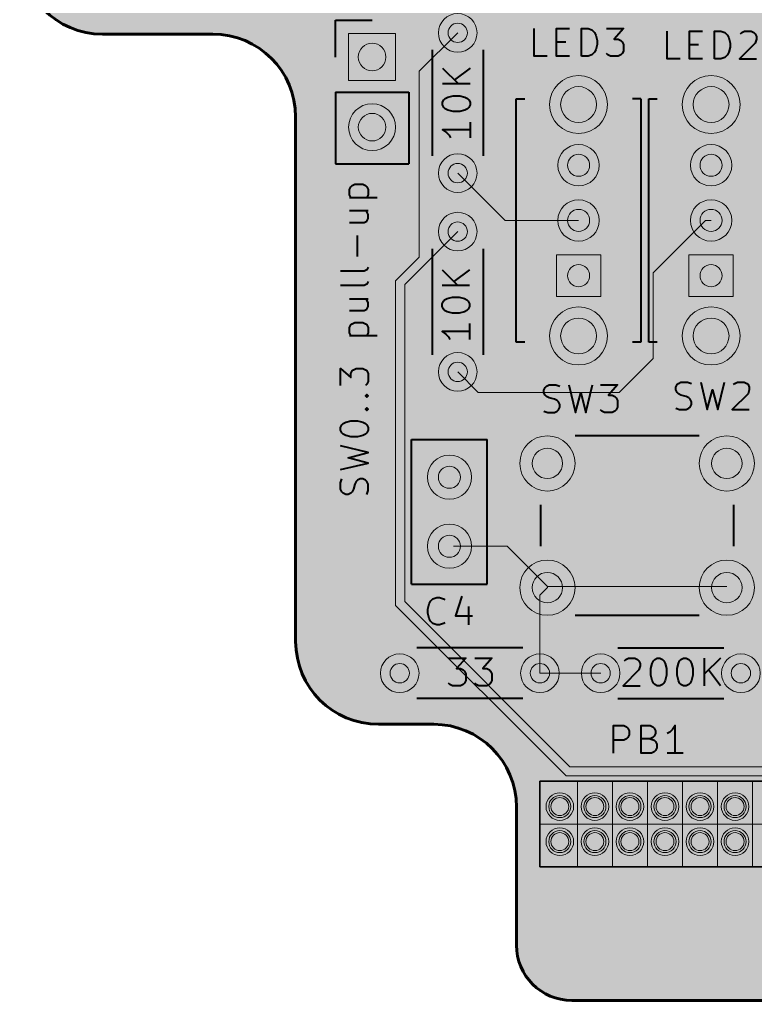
# Model space of a CAD drawing. Header units: millimetres. Extents: x 0 to 100, y -70 to 0.
# Drawn here: x 0 to 26.66, y -70 to -34.47 of the extents above; entities that cross this region are included whole.
import ezdxf

# ---------------------------------------------------------------- set-up
doc = ezdxf.new("R2010")
doc.units = ezdxf.units.MM
for name, color, linetype, lineweight, true_color in [('application board F.Cu', 8, 'Continuous', 18, 0x777779), ('application board F.Silkscreen', 18, 'Continuous', 40, 0x000000), ('application board pcb edge', 18, 'Continuous', 60, 0x000000), ('GPIO connector frame', 18, 'Continuous', 35, 0x000000), ('GPIO connector holes', 18, 'Continuous', 5, 0x000000), ('pcb board fill', 7, 'Continuous', 13, 0xefefef)]:
    doc.layers.add(name, color=color, linetype=linetype, lineweight=lineweight, true_color=true_color)

msp = doc.modelspace()

# ---------------------------------------------------------------- hatches: boundary and pattern name
at = {"layer": 'pcb board fill', "transparency": 33554687}
h = msp.add_hatch(color=256, dxfattribs=at)
edge = h.paths.add_edge_path(flags=0)
edge.add_line((100, -67.01), (100, -35.01))
edge.add_line((100, -35.01), (100, -3))
edge.add_arc((97, -3), 3, 0, 90)
edge.add_line((97, 0), (50, 0))
edge.add_line((50, 0), (3, 0))
edge.add_arc((3, -3), 3, 90, 180)
edge.add_line((0, -3), (0, -32))
edge.add_arc((3, -32), 3, 180, 270)
edge.add_line((3, -35), (7, -35))
edge.add_arc((7, -38), 3, 0, 90, ccw=False)
edge.add_line((10, -38), (10, -57))
edge.add_arc((13, -57), 3, 180, 270)
edge.add_line((13, -60), (15, -60))
edge.add_arc((15, -63), 3, 0, 90, ccw=False)
edge.add_line((18, -63), (18, -68))
edge.add_arc((20, -68), 2, 180, 270)
edge.add_line((20, -70), (50, -70))
edge.add_line((50, -70), (97, -70.000025))
edge.add_arc((96.9974, -66.9974), 3.002626, 270.0496133, 359.7595675)

# ---------------------------------------------------------------- linework, layer by layer
at = {"layer": 'application board F.Cu', "flags": 128}
for points in [[(11.92, -36.68), (11.92, -34.98), (13.62, -34.98), (13.62, -36.68), (11.92, -36.68)], [(15.8704, -34.955), (14.48, -36.3454)], [(14.48, -36.3454), (14.48, -43.082952)], [(15.8704, -40.035), (17.5854, -41.75)], [(17.5854, -41.75), (20.25, -41.75)], [(24.846, -41.75), (22.95, -43.646)], [(25.05, -41.75), (24.846, -41.75)], [(15.8704, -42.155), (13.95, -44.0754)], [(14.48, -43.082952), (13.623, -43.939952)], [(21.05, -44.5), (19.45, -44.5), (19.45, -43), (21.05, -43), (21.05, -44.5)], [(25.85, -44.5), (24.25, -44.5), (24.25, -43), (25.85, -43), (25.85, -44.5)], [(22.95, -43.646), (22.95, -46.75)], [(13.623, -43.939952), (13.623, -55.693)], [(13.95, -44.0754), (13.95, -55.557552)], [(22.95, -46.75), (21.72, -47.98)], [(16.6154, -47.98), (15.8704, -47.235)], [(21.72, -47.98), (16.6154, -47.98)], [(17.6654, -53.55), (15.7154, -53.55)], [(19.1204, -55.005), (17.6654, -53.55)], [(18.85, -55.3204), (19.1204, -55.05)], [(19.1204, -55.05), (19.1204, -55.005)], [(19.1204, -55.005), (25.6204, -55.005)], [(18.85, -58.15), (18.85, -55.3204)], [(13.623, -55.693), (19.8, -61.87)], [(13.95, -55.557552), (19.935448, -61.543)], [(21.05, -58.15), (18.85, -58.15)], [(19.935448, -61.543), (30.833, -61.543)], [(19.8, -61.87), (28.62, -61.87)]]:
    msp.add_lwpolyline(points, dxfattribs=at)
at = {"layer": 'application board F.Cu'}
for centre, radius in [((15.8704, -34.955), 0.7), ((15.8704, -34.955), 0.35), ((12.77, -35.83), 0.5), ((20.25, -37.5524), 1.05), ((25.05, -37.5524), 1.05), ((20.25, -37.5524), 0.65), ((25.05, -37.5524), 0.65), ((12.77, -38.37), 0.85), ((12.77, -38.37), 0.5), ((20.25, -39.75), 0.75), ((25.05, -39.75), 0.75), ((15.8704, -40.035), 0.7), ((20.25, -39.75), 0.4), ((25.05, -39.75), 0.4), ((15.8704, -40.035), 0.35), ((20.25, -41.75), 0.75), ((25.05, -41.75), 0.75), ((15.8704, -42.155), 0.7), ((20.25, -41.75), 0.4), ((25.05, -41.75), 0.4), ((15.8704, -42.155), 0.35), ((20.25, -43.75), 0.4), ((25.05, -43.75), 0.4), ((20.25, -45.9344), 1.05), ((25.05, -45.9344), 1.05), ((20.25, -45.9344), 0.65), ((25.05, -45.9344), 0.65), ((15.8704, -47.235), 0.7), ((15.8704, -47.235), 0.35), ((19.1204, -50.55), 1), ((25.6204, -50.55), 1), ((19.1204, -50.55), 0.55), ((25.6204, -50.55), 0.55), ((15.5704, -51.05), 0.8), ((15.5704, -51.05), 0.4), ((15.5704, -53.55), 0.8), ((15.5704, -53.55), 0.4), ((19.1204, -55.05), 1), ((25.6204, -55.05), 1), ((19.1204, -55.05), 0.55), ((25.6204, -55.05), 0.55), ((13.77, -58.15), 0.7), ((18.85, -58.15), 0.7), ((21.05, -58.15), 0.7), ((26.13, -58.15), 0.7), ((13.77, -58.15), 0.35), ((18.85, -58.15), 0.35), ((21.05, -58.15), 0.35), ((26.13, -58.15), 0.35), ((19.57, -62.98), 0.5), ((20.84, -62.98), 0.5), ((22.11, -62.98), 0.5), ((23.38, -62.98), 0.5), ((24.65, -62.98), 0.5), ((25.92, -62.98), 0.5), ((19.57, -62.98), 0.325), ((20.84, -62.98), 0.325), ((22.11, -62.98), 0.325), ((23.38, -62.98), 0.325), ((24.65, -62.98), 0.325), ((25.92, -62.98), 0.325), ((19.57, -64.25), 0.5), ((19.57, -64.25), 0.325), ((20.84, -64.25), 0.5), ((20.84, -64.25), 0.325), ((22.11, -64.25), 0.5), ((22.11, -64.25), 0.325), ((23.38, -64.25), 0.5), ((23.38, -64.25), 0.325), ((24.65, -64.25), 0.5), ((24.65, -64.25), 0.325), ((25.92, -64.25), 0.5), ((25.92, -64.25), 0.325)]:
    msp.add_circle(centre, radius, dxfattribs=at)
at = {"layer": 'application board F.Silkscreen', "flags": 128}
for points in [[(11.44, -35.83), (11.44, -34.5)], [(11.44, -34.5), (12.77, -34.5)], [(19.115952, -35.80238), (18.639761, -35.80238), (18.639761, -34.80238)], [(19.925476, -35.80238), (19.449285, -35.80238), (19.449285, -34.80238), (19.925476, -34.80238)], [(20.354047, -35.80238), (20.354047, -34.80238), (20.592142, -34.80238), (20.735, -34.85), (20.830238, -34.945238), (20.877857, -35.040476), (20.925476, -35.230952), (20.925476, -35.373809), (20.877857, -35.564285), (20.830238, -35.659523), (20.735, -35.754761), (20.592142, -35.80238), (20.354047, -35.80238)], [(21.258809, -34.80238), (21.877857, -34.80238), (21.544523, -35.183333), (21.68738, -35.183333), (21.782619, -35.230952), (21.830238, -35.278571), (21.877857, -35.373809), (21.877857, -35.611904), (21.830238, -35.707142), (21.782619, -35.754761), (21.68738, -35.80238), (21.401666, -35.80238), (21.306428, -35.754761), (21.258809, -35.707142)], [(23.930952, -35.89738), (23.454761, -35.89738), (23.454761, -34.89738)], [(24.740476, -35.89738), (24.264285, -35.89738), (24.264285, -34.89738), (24.740476, -34.89738)], [(25.169047, -35.89738), (25.169047, -34.89738), (25.407142, -34.89738), (25.55, -34.945), (25.645238, -35.040238), (25.692857, -35.135476), (25.740476, -35.325952), (25.740476, -35.468809), (25.692857, -35.659285), (25.645238, -35.754523), (25.55, -35.849761), (25.407142, -35.89738), (25.169047, -35.89738)], [(26.121428, -34.992619), (26.169047, -34.945), (26.264285, -34.89738), (26.50238, -34.89738), (26.597619, -34.945), (26.645238, -34.992619), (26.692857, -35.087857), (26.692857, -35.183095), (26.645238, -35.325952), (26.073809, -35.89738), (26.692857, -35.89738)], [(19.449285, -35.278571), (19.782619, -35.278571)], [(24.264285, -35.373571), (24.597619, -35.373571)], [(14.9504, -35.575), (14.9504, -39.415)], [(16.7904, -35.575), (16.7904, -39.415)], [(15.32278, -36.233095), (15.894209, -36.804523)], [(16.32278, -36.233095), (15.751352, -36.661666)], [(16.32278, -36.804523), (15.32278, -36.804523)], [(11.44, -37.1), (11.44, -39.7)], [(11.44, -37.1), (14.1, -37.1)], [(14.1, -37.1), (14.1, -39.7)], [(15.32278, -37.566428), (15.32278, -37.47119), (15.3704, -37.375952), (15.418019, -37.328333), (15.513257, -37.280714), (15.703733, -37.233095), (15.941828, -37.233095), (16.132304, -37.280714), (16.227542, -37.328333), (16.275161, -37.375952), (16.32278, -37.47119), (16.32278, -37.566428), (16.275161, -37.661666), (16.227542, -37.709285), (16.132304, -37.756904), (15.941828, -37.804523), (15.703733, -37.804523), (15.513257, -37.756904), (15.418019, -37.709285), (15.3704, -37.661666), (15.32278, -37.566428)], [(17.99, -46.16), (17.99, -37.34)], [(17.99, -37.34), (18.3, -37.34)], [(22.51, -37.34), (22.2, -37.34)], [(22.51, -37.34), (22.51, -46.16)], [(22.79, -37.34), (23.1, -37.34)], [(22.79, -46.16), (22.79, -37.34)], [(16.32278, -38.185476), (16.32278, -38.756904)], [(16.32278, -38.47119), (15.32278, -38.47119), (15.465638, -38.566428), (15.560876, -38.661666), (15.608495, -38.756904)], [(11.44, -39.7), (14.1, -39.7)], [(12.003333, -40.917142), (11.955714, -40.821904), (11.955714, -40.631428), (12.003333, -40.53619), (12.050952, -40.488571), (12.14619, -40.440952), (12.431904, -40.440952), (12.527142, -40.488571), (12.574761, -40.53619), (12.62238, -40.631428), (12.62238, -40.821904), (12.574761, -40.917142)], [(11.955714, -40.917142), (12.955714, -40.917142)], [(11.955714, -41.393333), (12.62238, -41.393333)], [(11.955714, -41.821904), (12.479523, -41.821904), (12.574761, -41.774285), (12.62238, -41.679047), (12.62238, -41.53619), (12.574761, -41.440952), (12.527142, -41.393333)], [(12.241428, -43.06), (12.241428, -42.298095)], [(14.9504, -42.775), (14.9504, -46.615)], [(16.7904, -42.775), (16.7904, -46.615)], [(12.62238, -43.440952), (12.574761, -43.53619), (12.479523, -43.583809), (11.62238, -43.583809)], [(15.30238, -43.533095), (15.873809, -44.104523)], [(16.30238, -43.533095), (15.730952, -43.961666)], [(12.62238, -43.964761), (12.574761, -44.06), (12.479523, -44.107619), (11.62238, -44.107619)], [(16.30238, -44.104523), (15.30238, -44.104523)], [(11.955714, -44.583809), (12.62238, -44.583809)], [(11.955714, -45.01238), (12.479523, -45.01238), (12.574761, -44.964761), (12.62238, -44.869523), (12.62238, -44.726666), (12.574761, -44.631428), (12.527142, -44.583809)], [(15.30238, -44.866428), (15.30238, -44.77119), (15.35, -44.675952), (15.397619, -44.628333), (15.492857, -44.580714), (15.683333, -44.533095), (15.921428, -44.533095), (16.111904, -44.580714), (16.207142, -44.628333), (16.254761, -44.675952), (16.30238, -44.77119), (16.30238, -44.866428), (16.254761, -44.961666), (16.207142, -45.009285), (16.111904, -45.056904), (15.921428, -45.104523), (15.683333, -45.104523), (15.492857, -45.056904), (15.397619, -45.009285), (15.35, -44.961666), (15.30238, -44.866428)], [(12.003333, -45.917142), (11.955714, -45.821904), (11.955714, -45.631428), (12.003333, -45.53619), (12.050952, -45.488571), (12.14619, -45.440952), (12.431904, -45.440952), (12.527142, -45.488571), (12.574761, -45.53619), (12.62238, -45.631428), (12.62238, -45.821904), (12.574761, -45.917142)], [(16.30238, -45.77119), (15.30238, -45.77119), (15.445238, -45.866428), (15.540476, -45.961666), (15.588095, -46.056904)], [(16.30238, -45.485476), (16.30238, -46.056904)], [(11.955714, -45.917142), (12.955714, -45.917142)], [(18.3, -46.16), (17.99, -46.16)], [(22.51, -46.16), (22.2, -46.16)], [(23.1, -46.16), (22.79, -46.16)], [(11.62238, -47.726666), (11.62238, -47.107619), (12.003333, -47.440952), (12.003333, -47.298095), (12.050952, -47.202857), (12.098571, -47.155238), (12.193809, -47.107619), (12.431904, -47.107619), (12.527142, -47.155238), (12.574761, -47.202857), (12.62238, -47.298095), (12.62238, -47.583809), (12.574761, -47.679047), (12.527142, -47.726666)], [(23.768666, -48.554761), (23.911523, -48.60238), (24.149619, -48.60238), (24.244857, -48.554761), (24.292476, -48.507142), (24.340095, -48.411904), (24.340095, -48.316666), (24.292476, -48.221428), (24.244857, -48.173809), (24.149619, -48.12619), (23.959142, -48.078571), (23.863904, -48.030952), (23.816285, -47.983333), (23.768666, -47.888095), (23.768666, -47.792857), (23.816285, -47.697619), (23.863904, -47.65), (23.959142, -47.60238), (24.197238, -47.60238), (24.340095, -47.65)], [(24.673428, -47.60238), (24.911523, -48.60238), (25.102, -47.888095), (25.292476, -48.60238), (25.530571, -47.60238)], [(25.863904, -47.697619), (25.911523, -47.65), (26.006761, -47.60238), (26.244857, -47.60238), (26.340095, -47.65), (26.387714, -47.697619), (26.435333, -47.792857), (26.435333, -47.888095), (26.387714, -48.030952), (25.816285, -48.60238), (26.435333, -48.60238)], [(18.994666, -48.654761), (19.137523, -48.70238), (19.375619, -48.70238), (19.470857, -48.654761), (19.518476, -48.607142), (19.566095, -48.511904), (19.566095, -48.416666), (19.518476, -48.321428), (19.470857, -48.273809), (19.375619, -48.22619), (19.185142, -48.178571), (19.089904, -48.130952), (19.042285, -48.083333), (18.994666, -47.988095), (18.994666, -47.892857), (19.042285, -47.797619), (19.089904, -47.75), (19.185142, -47.70238), (19.423238, -47.70238), (19.566095, -47.75)], [(19.899428, -47.70238), (20.137523, -48.70238), (20.328, -47.988095), (20.518476, -48.70238), (20.756571, -47.70238)], [(21.042285, -47.70238), (21.661333, -47.70238), (21.328, -48.083333), (21.470857, -48.083333), (21.566095, -48.130952), (21.613714, -48.178571), (21.661333, -48.273809), (21.661333, -48.511904), (21.613714, -48.607142), (21.566095, -48.654761), (21.470857, -48.70238), (21.185142, -48.70238), (21.089904, -48.654761), (21.042285, -48.607142)], [(12.527142, -48.107619), (12.574761, -48.06), (12.62238, -48.107619), (12.574761, -48.155238), (12.527142, -48.107619), (12.62238, -48.107619)], [(12.527142, -48.583809), (12.574761, -48.53619), (12.62238, -48.583809), (12.574761, -48.631428), (12.527142, -48.583809), (12.62238, -48.583809)], [(11.62238, -49.345714), (11.62238, -49.250476), (11.67, -49.155238), (11.717619, -49.107619), (11.812857, -49.06), (12.003333, -49.01238), (12.241428, -49.01238), (12.431904, -49.06), (12.527142, -49.107619), (12.574761, -49.155238), (12.62238, -49.250476), (12.62238, -49.345714), (12.574761, -49.440952), (12.527142, -49.488571), (12.431904, -49.53619), (12.241428, -49.583809), (12.003333, -49.583809), (11.812857, -49.53619), (11.717619, -49.488571), (11.67, -49.440952), (11.62238, -49.345714)], [(14.2004, -54.92), (14.2004, -49.68)], [(14.2004, -49.68), (16.9404, -49.68)], [(16.9404, -54.92), (16.9404, -49.68)], [(24.6204, -49.55), (20.1204, -49.55)], [(11.62238, -50.774285), (12.62238, -50.53619), (11.908095, -50.345714), (12.62238, -50.155238), (11.62238, -49.917142)], [(12.574761, -51.679047), (12.62238, -51.53619), (12.62238, -51.298095), (12.574761, -51.202857), (12.527142, -51.155238), (12.431904, -51.107619), (12.336666, -51.107619), (12.241428, -51.155238), (12.193809, -51.202857), (12.14619, -51.298095), (12.098571, -51.488571), (12.050952, -51.583809), (12.003333, -51.631428), (11.908095, -51.679047), (11.812857, -51.679047), (11.717619, -51.631428), (11.67, -51.583809), (11.62238, -51.488571), (11.62238, -51.250476), (11.67, -51.107619)], [(18.8704, -52.05), (18.8704, -53.55)], [(25.8704, -53.55), (25.8704, -52.05)], [(14.2004, -54.92), (16.9404, -54.92)], [(15.403733, -56.307142), (15.356114, -56.354761), (15.213257, -56.40238), (15.118019, -56.40238), (14.975161, -56.354761), (14.879923, -56.259523), (14.832304, -56.164285), (14.784685, -55.973809), (14.784685, -55.830952), (14.832304, -55.640476), (14.879923, -55.545238), (14.975161, -55.45), (15.118019, -55.40238), (15.213257, -55.40238), (15.356114, -55.45), (15.403733, -55.497619)], [(16.02278, -55.354761), (15.784685, -56.069047), (16.403733, -56.069047)], [(16.260876, -55.735714), (16.260876, -56.40238)], [(20.1204, -56.05), (24.6204, -56.05)], [(18.23, -57.23), (14.39, -57.23)], [(21.67, -57.23), (25.51, -57.23)], [(15.540476, -57.60238), (16.159523, -57.60238), (15.82619, -57.983333), (15.969047, -57.983333), (16.064285, -58.030952), (16.111904, -58.078571), (16.159523, -58.173809), (16.159523, -58.411904), (16.111904, -58.507142), (16.064285, -58.554761), (15.969047, -58.60238), (15.683333, -58.60238), (15.588095, -58.554761), (15.540476, -58.507142)], [(16.492857, -57.60238), (17.111904, -57.60238), (16.778571, -57.983333), (16.921428, -57.983333), (17.016666, -58.030952), (17.064285, -58.078571), (17.111904, -58.173809), (17.111904, -58.411904), (17.064285, -58.507142), (17.016666, -58.554761), (16.921428, -58.60238), (16.635714, -58.60238), (16.540476, -58.554761), (16.492857, -58.507142)], [(21.911904, -57.697619), (21.959523, -57.65), (22.054761, -57.60238), (22.292857, -57.60238), (22.388095, -57.65), (22.435714, -57.697619), (22.483333, -57.792857), (22.483333, -57.888095), (22.435714, -58.030952), (21.864285, -58.60238), (22.483333, -58.60238)], [(23.10238, -57.60238), (23.197619, -57.60238), (23.292857, -57.65), (23.340476, -57.697619), (23.388095, -57.792857), (23.435714, -57.983333), (23.435714, -58.221428), (23.388095, -58.411904), (23.340476, -58.507142), (23.292857, -58.554761), (23.197619, -58.60238), (23.10238, -58.60238), (23.007142, -58.554761), (22.959523, -58.507142), (22.911904, -58.411904), (22.864285, -58.221428), (22.864285, -57.983333), (22.911904, -57.792857), (22.959523, -57.697619), (23.007142, -57.65), (23.10238, -57.60238)], [(24.054761, -57.60238), (24.15, -57.60238), (24.245238, -57.65), (24.292857, -57.697619), (24.340476, -57.792857), (24.388095, -57.983333), (24.388095, -58.221428), (24.340476, -58.411904), (24.292857, -58.507142), (24.245238, -58.554761), (24.15, -58.60238), (24.054761, -58.60238), (23.959523, -58.554761), (23.911904, -58.507142), (23.864285, -58.411904), (23.816666, -58.221428), (23.816666, -57.983333), (23.864285, -57.792857), (23.911904, -57.697619), (23.959523, -57.65), (24.054761, -57.60238)], [(24.816666, -58.60238), (24.816666, -57.60238)], [(25.388095, -57.60238), (24.816666, -58.173809)], [(25.388095, -58.60238), (24.959523, -58.030952)], [(18.23, -59.07), (14.39, -59.07)], [(21.67, -59.07), (25.51, -59.07)], [(21.511904, -61.04738), (21.511904, -60.04738), (21.892857, -60.04738), (21.988095, -60.095), (22.035714, -60.142619), (22.083333, -60.237857), (22.083333, -60.380714), (22.035714, -60.475952), (21.988095, -60.523571), (21.892857, -60.57119), (21.511904, -60.57119)], [(22.845238, -60.523571), (22.988095, -60.57119), (23.035714, -60.618809), (23.083333, -60.714047), (23.083333, -60.856904), (23.035714, -60.952142), (22.988095, -60.999761), (22.892857, -61.04738), (22.511904, -61.04738), (22.511904, -60.04738), (22.845238, -60.04738), (22.940476, -60.095), (22.988095, -60.142619), (23.035714, -60.237857), (23.035714, -60.333095), (22.988095, -60.428333), (22.940476, -60.475952), (22.845238, -60.523571), (22.511904, -60.523571)], [(23.75, -61.04738), (23.75, -60.04738), (23.654761, -60.190238), (23.559523, -60.285476), (23.464285, -60.333095)], [(24.035714, -61.04738), (23.464285, -61.04738)]]:
    msp.add_lwpolyline(points, dxfattribs=at)
at = {"layer": 'application board pcb edge', "color": 18, "true_color": 0x000000, "flags": 128}
for points in [[(0, -32, 0.414213562), (3, -35)], [(10, -38, 0.414213562), (7, -35)], [(10, -57, 0.414213562), (13, -60)], [(18, -63, 0.414213562), (15, -60)], [(18, -68, 0.414213562), (20, -70)]]:
    msp.add_lwpolyline(points, format="xyb", dxfattribs=at)
for points in [[(3, -35), (7, -35)], [(10, -57), (10, -38)], [(15, -60), (13, -60)], [(18, -68), (18, -63)], [(20, -70), (50, -70)]]:
    msp.add_lwpolyline(points, dxfattribs=at)
at = {"layer": 'GPIO connector frame'}
for p, q in [((18.84, -62.065), (18.84, -63.615)), ((18.84, -62.065), (48.24, -62.065)), ((18.84, -63.615), (18.84, -65.165)), ((18.84, -65.165), (48.24, -65.165))]:
    msp.add_line(p, q, dxfattribs=at)
at = {"layer": 'GPIO connector holes'}
for p, q in [((20.205, -62.065), (20.205, -63.615)), ((21.475, -62.065), (21.475, -63.615)), ((22.745, -62.065), (22.745, -63.615)), ((24.015, -62.065), (24.015, -63.615)), ((25.285, -62.065), (25.285, -63.615)), ((26.555, -62.065), (26.555, -63.615)), ((18.84, -63.615), (48.24, -63.615)), ((20.205, -63.615), (20.205, -65.165)), ((21.475, -63.615), (21.475, -65.165)), ((22.745, -63.615), (22.745, -65.165)), ((24.015, -63.615), (24.015, -65.165)), ((25.285, -63.615), (25.285, -65.165)), ((26.555, -63.615), (26.555, -65.165))]:
    msp.add_line(p, q, dxfattribs=at)
for centre in [(19.57, -62.98), (20.84, -62.98), (22.11, -62.98), (23.38, -62.98), (24.65, -62.98), (25.92, -62.98), (19.57, -64.25), (20.84, -64.25), (22.11, -64.25), (23.38, -64.25), (24.65, -64.25), (25.92, -64.25)]:
    msp.add_circle(centre, 0.4, dxfattribs=at)

doc.saveas('drawing.dxf')
